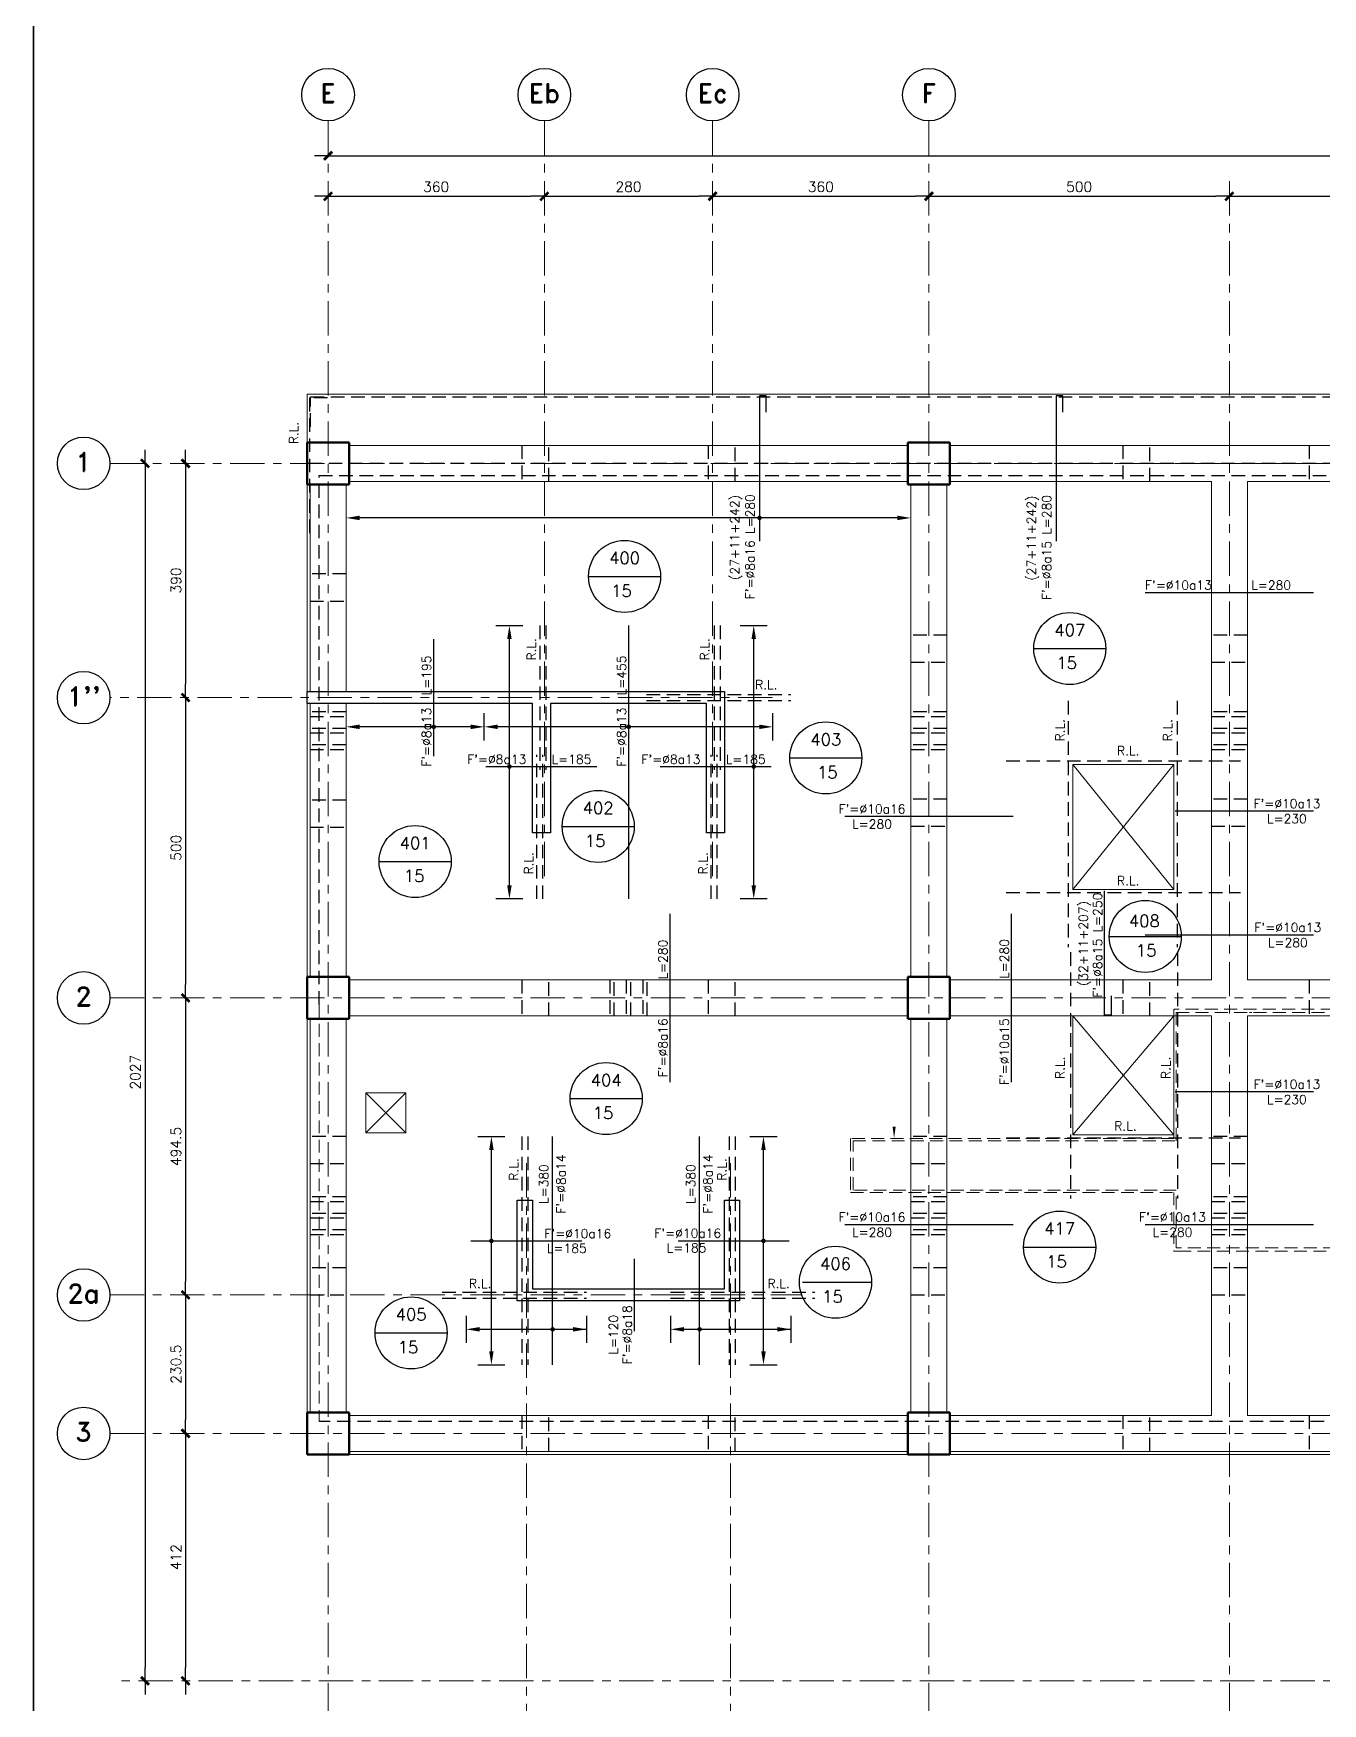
# Model space of a CAD drawing. Extents: x -4 to 6083, y -4 to 8618.
# Drawn here: x 0 to 2145, y 2169 to 4950 of the extents above; entities that cross this region are included whole.
import ezdxf
from ezdxf.enums import TextEntityAlignment as Align
from ezdxf.xclip import XClip

# ---------------------------------------------------------------- set-up
doc = ezdxf.new("R2010")
doc.units = 0
doc.header["$LTSCALE"] = 45
doc.header["$MEASUREMENT"] = 0
doc.header["$XCLIPFRAME"] = 0
for name, pattern in [('2017_67-103$0$DASHED', [0.75, 0.5, -0.25]), ('2017_67-103$0$Grid Line', [2.2225, 1.27, -0.3175, 0.3175, -0.3175]), ('2017_67-103$0$RLE-PROYECCION', [0.71438, 0.47625, -0.23813]), ('DASHED', [0.75, 0.5, -0.25])]:
    doc.linetypes.add(name, pattern=pattern)
doc.layers.get('0').update_dxf_attribs({"linetype": 'CONTINUOUS'})
for name, color, linetype in [('2017_67-103$0$RLA-COTAS', 2, 'CONTINUOUS'), ('2017_67-103$0$RLA-MURO INV DILATADO', 2, '2017_67-103$0$DASHED'), ('2017_67-103$0$TEXTOS1', 9, 'CONTINUOUS'), ('fe', 7, 'CONTINUOUS'), ('RLA-COTAS2', 1, 'CONTINUOUS'), ('RLA-FE', 7, 'CONTINUOUS'), ('RLA-FORMATO', 7, 'CONTINUOUS'), ('RLA-LOSAS', 3, 'CONTINUOUS'), ('RLA-TEXTOS-SM', 3, 'CONTINUOUS')]:
    doc.layers.add(name, color=color, linetype=linetype)
for name, color, linetype, lineweight in [('2017_67-103$0$RLE-EJE', 3, 'CONTINUOUS', 25), ('2017_67-103$0$RLE-EJES', 1, '2017_67-103$0$Grid Line', 9), ('2017_67-103$0$RLE-LOSA', 3, 'CONTINUOUS', 15), ('2017_67-103$0$RLE-MURO', 3, 'CONTINUOUS', 25), ('2017_67-103$0$RLE-PILAR', 3, 'CONTINUOUS', 50), ('2017_67-103$0$RLE-PROYECCION', 2, '2017_67-103$0$RLE-PROYECCION', 15), ('2017_67-103$0$RLE-VANOS', 1, 'CONTINUOUS', 15), ('2017_67-103$0$RLE-VIGA', 3, 'CONTINUOUS', 15)]:
    doc.layers.add(name, color=color, linetype=linetype, lineweight=lineweight)
doc.styles.add('2017_67-103$0$ROMAND', font='romand', dxfattribs={"height": 31.5})
doc.styles.add('2017_67-103$0$ROMANS', font='ROMANS.shx', dxfattribs={"height": 16.875})
doc.styles.add('ROMAND', font='romand', dxfattribs={"height": 31.5})
doc.styles.add('ROMANS0', font='romans.shx')
doc.dimstyles.new('2017_67-103$0$ING-75', dxfattribs={"dimscale": 75, "dimtxt": 0.27, "dimasz": 0.3, "dimexe": 0, "dimexo": 0, "dimgap": 0.1, "dimtad": 1, "dimdec": 1, "dimzin": 12, "dimdsep": 46, "dimtxsty": '2017_67-103$0$ROMANS', "dimblk": '2017_67-103$0$TICK1', "dimblk1": '2017_67-103$0$TICK1', "dimblk2": '2017_67-103$0$TICK1', "dimcen": 0.09, "dimclrd": 2, "dimclre": 1, "dimclrt": 3, "dimadec": 0, "dimazin": 0, "dimtfac": 1, "dimtdec": 0, "dimtix": 1, "dimtmove": 2, "dimatfit": 3, "dimldrblk": '2017_67-103$0$TICK1', "dimfxl": 0, "dimfxlon": 1, "dimtolj": 1, "dimtzin": 0, "dimarcsym": 0})

# ---------------------------------------------------------------- blocks, each defined once
blk = doc.blocks.new('2017_67-103$0$TICK1')
at = {"color": 2}
for points in [[(0, 0), (-1, 0)], [(0, 0), (1, 0)]]:
    blk.add_lwpolyline(points, dxfattribs=at)
at = {"color": 2, "const_width": 0.2}
blk.add_lwpolyline([(-0.3, -0.3), (0.3, 0.3)], dxfattribs=at)
blk = doc.blocks.new('*D26')
at = {"layer": '2017_67-103$0$RLA-COTAS', "color": 2, "lineweight": -2, "transparency": 16777216}
blk.add_line((512.8, 6791.3), (5467.8, 6791.3), dxfattribs=at)
at = {"layer": '2017_67-103$0$RLA-COTAS', "color": 2, "lineweight": -2, "transparency": 16777216, "xscale": 22.5, "yscale": 22.5, "zscale": 22.5, "rotation": 180}
blk.add_blockref('2017_67-103$0$TICK1', (490.3, 6791.3), dxfattribs=at)
at = {"layer": '2017_67-103$0$RLA-COTAS', "color": 2, "lineweight": -2, "transparency": 16777216, "xscale": 22.5, "yscale": 22.5, "zscale": 22.5}
blk.add_blockref('2017_67-103$0$TICK1', (5490.3, 6791.3), dxfattribs=at)
at = {"layer": '2017_67-103$0$RLA-COTAS', "color": 3, "transparency": 16777216, "insert": (2990.3, 6807.2), "char_height": 16.88, "attachment_point": 5, "style": '2017_67-103$0$ROMANS'}
blk.add_mtext('\\A1;5000', dxfattribs=at)
blk = doc.blocks.new('*D27')
at = {"layer": '2017_67-103$0$RLA-COTAS', "color": 2, "lineweight": -2, "transparency": 16777216}
blk.add_line((512.8, 6723.8), (827.8, 6723.8), dxfattribs=at)
at = {"layer": '2017_67-103$0$RLA-COTAS', "color": 2, "lineweight": -2, "transparency": 16777216, "xscale": 22.5, "yscale": 22.5, "zscale": 22.5, "rotation": 180}
blk.add_blockref('2017_67-103$0$TICK1', (490.3, 6723.8), dxfattribs=at)
at = {"layer": '2017_67-103$0$RLA-COTAS', "color": 2, "lineweight": -2, "transparency": 16777216, "xscale": 22.5, "yscale": 22.5, "zscale": 22.5}
blk.add_blockref('2017_67-103$0$TICK1', (850.3, 6723.8), dxfattribs=at)
at = {"layer": '2017_67-103$0$RLA-COTAS', "color": 3, "transparency": 16777216, "insert": (670.3, 6739.7), "char_height": 16.88, "attachment_point": 5, "style": '2017_67-103$0$ROMANS'}
blk.add_mtext('\\A1;360', dxfattribs=at)
blk = doc.blocks.new('*D28')
at = {"layer": '2017_67-103$0$RLA-COTAS', "color": 2, "lineweight": -2, "transparency": 16777216}
blk.add_line((872.8, 6723.8), (1107.8, 6723.8), dxfattribs=at)
at = {"layer": '2017_67-103$0$RLA-COTAS', "color": 2, "lineweight": -2, "transparency": 16777216, "xscale": 22.5, "yscale": 22.5, "zscale": 22.5, "rotation": 180}
blk.add_blockref('2017_67-103$0$TICK1', (850.3, 6723.8), dxfattribs=at)
at = {"layer": '2017_67-103$0$RLA-COTAS', "color": 2, "lineweight": -2, "transparency": 16777216, "xscale": 22.5, "yscale": 22.5, "zscale": 22.5}
blk.add_blockref('2017_67-103$0$TICK1', (1130.3, 6723.8), dxfattribs=at)
at = {"layer": '2017_67-103$0$RLA-COTAS', "color": 3, "transparency": 16777216, "insert": (990.3, 6739.7), "char_height": 16.88, "attachment_point": 5, "style": '2017_67-103$0$ROMANS'}
blk.add_mtext('\\A1;280', dxfattribs=at)
blk = doc.blocks.new('*D29')
at = {"layer": '2017_67-103$0$RLA-COTAS', "color": 2, "lineweight": -2, "transparency": 16777216}
blk.add_line((1152.8, 6723.8), (1467.8, 6723.8), dxfattribs=at)
at = {"layer": '2017_67-103$0$RLA-COTAS', "color": 2, "lineweight": -2, "transparency": 16777216, "xscale": 22.5, "yscale": 22.5, "zscale": 22.5, "rotation": 180}
blk.add_blockref('2017_67-103$0$TICK1', (1130.3, 6723.8), dxfattribs=at)
at = {"layer": '2017_67-103$0$RLA-COTAS', "color": 2, "lineweight": -2, "transparency": 16777216, "xscale": 22.5, "yscale": 22.5, "zscale": 22.5}
blk.add_blockref('2017_67-103$0$TICK1', (1490.3, 6723.8), dxfattribs=at)
at = {"layer": '2017_67-103$0$RLA-COTAS', "color": 3, "transparency": 16777216, "insert": (1310.3, 6739.7), "char_height": 16.88, "attachment_point": 5, "style": '2017_67-103$0$ROMANS'}
blk.add_mtext('\\A1;360', dxfattribs=at)
blk = doc.blocks.new('*D30')
at = {"layer": '2017_67-103$0$RLA-COTAS', "color": 2, "lineweight": -2, "transparency": 16777216}
blk.add_line((1512.8, 6723.8), (1967.8, 6723.8), dxfattribs=at)
at = {"layer": '2017_67-103$0$RLA-COTAS', "color": 2, "lineweight": -2, "transparency": 16777216, "xscale": 22.5, "yscale": 22.5, "zscale": 22.5, "rotation": 180}
blk.add_blockref('2017_67-103$0$TICK1', (1490.3, 6723.8), dxfattribs=at)
at = {"layer": '2017_67-103$0$RLA-COTAS', "color": 2, "lineweight": -2, "transparency": 16777216, "xscale": 22.5, "yscale": 22.5, "zscale": 22.5}
blk.add_blockref('2017_67-103$0$TICK1', (1990.3, 6723.8), dxfattribs=at)
at = {"layer": '2017_67-103$0$RLA-COTAS', "color": 3, "transparency": 16777216, "insert": (1740.3, 6739.7), "char_height": 16.88, "attachment_point": 5, "style": '2017_67-103$0$ROMANS'}
blk.add_mtext('\\A1;500', dxfattribs=at)
blk = doc.blocks.new('*D31')
at = {"layer": '2017_67-103$0$RLA-COTAS', "color": 2, "lineweight": -2, "transparency": 16777216}
blk.add_line((2012.8, 6723.8), (2467.8, 6723.8), dxfattribs=at)
at = {"layer": '2017_67-103$0$RLA-COTAS', "color": 2, "lineweight": -2, "transparency": 16777216, "xscale": 22.5, "yscale": 22.5, "zscale": 22.5, "rotation": 180}
blk.add_blockref('2017_67-103$0$TICK1', (1990.3, 6723.8), dxfattribs=at)
at = {"layer": '2017_67-103$0$RLA-COTAS', "color": 2, "lineweight": -2, "transparency": 16777216, "xscale": 22.5, "yscale": 22.5, "zscale": 22.5}
blk.add_blockref('2017_67-103$0$TICK1', (2490.3, 6723.8), dxfattribs=at)
at = {"layer": '2017_67-103$0$RLA-COTAS', "color": 3, "transparency": 16777216, "insert": (2240.3, 6739.7), "char_height": 16.88, "attachment_point": 5, "style": '2017_67-103$0$ROMANS'}
blk.add_mtext('\\A1;500', dxfattribs=at)
blk = doc.blocks.new('*D39')
at = {"layer": '2017_67-103$0$RLA-COTAS', "color": 2, "lineweight": -2, "transparency": 16777216}
blk.add_line((185.7, 6256.7), (185.7, 4274.7), dxfattribs=at)
at = {"layer": '2017_67-103$0$RLA-COTAS', "color": 2, "lineweight": -2, "transparency": 16777216, "xscale": 22.5, "yscale": 22.5, "zscale": 22.5}
for p, rotation in [((185.7, 6279.2), 90), ((185.7, 4252.2), 270)]:
    blk.add_blockref('2017_67-103$0$TICK1', p, dxfattribs=dict(at, rotation=rotation))
at = {"layer": '2017_67-103$0$RLA-COTAS', "color": 3, "transparency": 16777216, "insert": (169.7, 5265.7), "char_height": 16.88, "attachment_point": 5, "rotation": 90, "style": '2017_67-103$0$ROMANS'}
blk.add_mtext('\\A1;2027', dxfattribs=at)
blk = doc.blocks.new('*D40')
at = {"layer": '2017_67-103$0$RLA-COTAS', "color": 2, "lineweight": -2, "transparency": 16777216}
blk.add_line((253.2, 6256.7), (253.2, 5911.7), dxfattribs=at)
at = {"layer": '2017_67-103$0$RLA-COTAS', "color": 2, "lineweight": -2, "transparency": 16777216, "xscale": 22.5, "yscale": 22.5, "zscale": 22.5}
for p, rotation in [((253.2, 6279.2), 90), ((253.2, 5889.2), 270)]:
    blk.add_blockref('2017_67-103$0$TICK1', p, dxfattribs=dict(at, rotation=rotation))
at = {"layer": '2017_67-103$0$RLA-COTAS', "color": 3, "transparency": 16777216, "insert": (237.2, 6084.2), "char_height": 16.88, "attachment_point": 5, "rotation": 90, "style": '2017_67-103$0$ROMANS'}
blk.add_mtext('\\A1;390', dxfattribs=at)
blk = doc.blocks.new('*D41')
at = {"layer": '2017_67-103$0$RLA-COTAS', "color": 2, "lineweight": -2, "transparency": 16777216}
blk.add_line((253.2, 5866.7), (253.2, 5411.7), dxfattribs=at)
at = {"layer": '2017_67-103$0$RLA-COTAS', "color": 2, "lineweight": -2, "transparency": 16777216, "xscale": 22.5, "yscale": 22.5, "zscale": 22.5}
for p, rotation in [((253.2, 5889.2), 90), ((253.2, 5389.2), 270)]:
    blk.add_blockref('2017_67-103$0$TICK1', p, dxfattribs=dict(at, rotation=rotation))
at = {"layer": '2017_67-103$0$RLA-COTAS', "color": 3, "transparency": 16777216, "insert": (237.2, 5639.2), "char_height": 16.88, "attachment_point": 5, "rotation": 90, "style": '2017_67-103$0$ROMANS'}
blk.add_mtext('\\A1;500', dxfattribs=at)
blk = doc.blocks.new('*D42')
at = {"layer": '2017_67-103$0$RLA-COTAS', "color": 2, "lineweight": -2, "transparency": 16777216}
blk.add_line((253.2, 5366.7), (253.2, 4917.2), dxfattribs=at)
at = {"layer": '2017_67-103$0$RLA-COTAS', "color": 2, "lineweight": -2, "transparency": 16777216, "xscale": 22.5, "yscale": 22.5, "zscale": 22.5}
for p, rotation in [((253.2, 5389.2), 90), ((253.2, 4894.7), 270)]:
    blk.add_blockref('2017_67-103$0$TICK1', p, dxfattribs=dict(at, rotation=rotation))
at = {"layer": '2017_67-103$0$RLA-COTAS', "color": 3, "transparency": 16777216, "insert": (237.2, 5141.9), "char_height": 16.88, "attachment_point": 5, "rotation": 90, "style": '2017_67-103$0$ROMANS'}
blk.add_mtext('\\A1;494.5', dxfattribs=at)
blk = doc.blocks.new('*D43')
at = {"layer": '2017_67-103$0$RLA-COTAS', "color": 2, "lineweight": -2, "transparency": 16777216}
blk.add_line((253.2, 4872.2), (253.2, 4686.7), dxfattribs=at)
at = {"layer": '2017_67-103$0$RLA-COTAS', "color": 2, "lineweight": -2, "transparency": 16777216, "xscale": 22.5, "yscale": 22.5, "zscale": 22.5}
for p, rotation in [((253.2, 4894.7), 90), ((253.2, 4664.2), 270)]:
    blk.add_blockref('2017_67-103$0$TICK1', p, dxfattribs=dict(at, rotation=rotation))
at = {"layer": '2017_67-103$0$RLA-COTAS', "color": 3, "transparency": 16777216, "insert": (237.2, 4779.4), "char_height": 16.88, "attachment_point": 5, "rotation": 90, "style": '2017_67-103$0$ROMANS'}
blk.add_mtext('\\A1;230.5', dxfattribs=at)
blk = doc.blocks.new('*D44')
at = {"layer": '2017_67-103$0$RLA-COTAS', "color": 2, "lineweight": -2, "transparency": 16777216}
blk.add_line((253.2, 4641.7), (253.2, 4274.7), dxfattribs=at)
at = {"layer": '2017_67-103$0$RLA-COTAS', "color": 2, "lineweight": -2, "transparency": 16777216, "xscale": 22.5, "yscale": 22.5, "zscale": 22.5}
for p, rotation in [((253.2, 4664.2), 90), ((253.2, 4252.2), 270)]:
    blk.add_blockref('2017_67-103$0$TICK1', p, dxfattribs=dict(at, rotation=rotation))
at = {"layer": '2017_67-103$0$RLA-COTAS', "color": 3, "transparency": 16777216, "insert": (237.2, 4458.2), "char_height": 16.88, "attachment_point": 5, "rotation": 90, "style": '2017_67-103$0$ROMANS'}
blk.add_mtext('\\A1;412', dxfattribs=at)
blk = doc.blocks.new('2017_67-103')
at = {"layer": '2017_67-103$0$RLA-MURO INV DILATADO'}
for p, q in [((812.83, 6309.18), (812.83, 6249.18)), ((857.83, 6249.18), (857.83, 6309.18)), ((1122.83, 6309.18), (1122.83, 6249.18)), ((1167.83, 6249.18), (1167.83, 6309.18)), ((1812.83, 6309.18), (1812.83, 6249.18)), ((1857.83, 6249.18), (1857.83, 6309.18)), ((2122.83, 6309.18), (2122.83, 6249.18)), ((5475.33, 6279.18), (455.33, 6279.18)), ((475.33, 6259.18), (5455.33, 6259.18)), ((475.33, 5378.18), (475.33, 6259.18)), ((520.33, 6095.01), (460.33, 6095.01)), ((460.33, 6050.01), (520.33, 6050.01)), ((1520.33, 5993.34), (1460.33, 5993.34)), ((2020.33, 5993.34), (1960.33, 5993.34)), ((1460.33, 5948.34), (1520.33, 5948.34)), ((1960.33, 5948.34), (2020.33, 5948.34)), ((520.33, 5865.43), (460.33, 5865.43)), ((460.33, 5857.93), (520.33, 5857.93)), ((1520.33, 5865.43), (1460.33, 5865.43)), ((1460.33, 5857.93), (1520.33, 5857.93)), ((2020.33, 5865.43), (1960.33, 5865.43)), ((1960.33, 5857.93), (2020.33, 5857.93)), ((520.33, 5837.93), (460.33, 5837.93)), ((460.33, 5830.43), (520.33, 5830.43)), ((1520.33, 5837.93), (1460.33, 5837.93)), ((1460.33, 5830.43), (1520.33, 5830.43)), ((2020.33, 5837.93), (1960.33, 5837.93)), ((1960.33, 5830.43), (2020.33, 5830.43)), ((520.33, 5810.43), (460.33, 5810.43)), ((460.33, 5802.93), (520.33, 5802.93)), ((1520.33, 5810.43), (1460.33, 5810.43)), ((1460.33, 5802.93), (1520.33, 5802.93)), ((2020.33, 5810.43), (1960.33, 5810.43)), ((1960.33, 5802.93), (2020.33, 5802.93)), ((520.33, 5718.34), (460.33, 5718.34)), ((1520.33, 5720.01), (1460.33, 5720.01)), ((2020.33, 5720.01), (1960.33, 5720.01)), ((460.33, 5673.34), (520.33, 5673.34)), ((1460.33, 5675.01), (1520.33, 5675.01)), ((1960.33, 5675.01), (2020.33, 5675.01)), ((812.83, 5419.18), (812.83, 5359.18)), ((857.83, 5359.18), (857.83, 5419.18)), ((959.08, 5419.18), (959.08, 5359.18)), ((966.58, 5359.18), (966.58, 5419.18)), ((986.58, 5419.18), (986.58, 5359.18)), ((994.08, 5359.18), (994.08, 5419.18)), ((1014.08, 5419.18), (1014.08, 5359.18)), ((1021.58, 5359.18), (1021.58, 5419.18)), ((1122.83, 5419.18), (1122.83, 5359.18)), ((1167.83, 5359.18), (1167.83, 5419.18)), ((1812.83, 5419.18), (1812.83, 5359.18)), ((1857.83, 5359.18), (1857.83, 5419.18)), ((2122.83, 5419.18), (2122.83, 5359.18)), ((520.33, 5158.34), (460.33, 5158.34)), ((1520.33, 5158.34), (1460.33, 5158.34)), ((2020.33, 5158.34), (1960.33, 5158.34)), ((460.33, 5113.34), (520.33, 5113.34)), ((1460.33, 5113.34), (1520.33, 5113.34)), ((1960.33, 5113.34), (2020.33, 5113.34)), ((520.33, 5057.92), (460.33, 5057.92)), ((460.33, 5050.42), (520.33, 5050.42)), ((1520.33, 5057.92), (1460.33, 5057.92)), ((1460.33, 5050.42), (1520.33, 5050.42)), ((2020.33, 5057.92), (1960.33, 5057.92)), ((1960.33, 5050.42), (2020.33, 5050.42)), ((520.33, 5030.42), (460.33, 5030.42)), ((460.33, 5022.92), (520.33, 5022.92)), ((1520.33, 5030.42), (1460.33, 5030.42)), ((1460.33, 5022.92), (1520.33, 5022.92)), ((2020.33, 5030.42), (1960.33, 5030.42)), ((1960.33, 5022.92), (2020.33, 5022.92)), ((520.33, 5002.92), (460.33, 5002.92)), ((460.33, 4995.42), (520.33, 4995.42)), ((1520.33, 5002.92), (1460.33, 5002.92)), ((1460.33, 4995.42), (1520.33, 4995.42)), ((2020.33, 5002.92), (1960.33, 5002.92)), ((1960.33, 4995.42), (2020.33, 4995.42)), ((520.33, 4940), (460.33, 4940)), ((1520.33, 4940), (1460.33, 4940)), ((2020.33, 4940), (1960.33, 4940)), ((460.33, 4895), (520.33, 4895)), ((1460.33, 4895), (1520.33, 4895)), ((1960.33, 4895), (2020.33, 4895)), ((5455.33, 4684.18), (475.33, 4684.18)), ((812.83, 4694.18), (812.83, 4634.18)), ((857.83, 4634.18), (857.83, 4694.18)), ((1122.83, 4694.18), (1122.83, 4634.18)), ((1167.83, 4634.18), (1167.83, 4694.18)), ((1812.83, 4694.18), (1812.83, 4634.18)), ((1857.83, 4634.18), (1857.83, 4694.18)), ((2122.83, 4694.18), (2122.83, 4634.18))]:
    blk.add_line(p, q, dxfattribs=at)
at = {"layer": '2017_67-103$0$RLE-EJE'}
for centre in [(490.33, 6892.91), (850.33, 6892.91), (1130.33, 6892.91), (1490.33, 6892.91), (83.58, 6279.18), (83.58, 5889.16), (83.58, 5389.18), (83.58, 4894.66), (83.58, 4664.16)]:
    blk.add_circle(centre, 43.75, dxfattribs=at)
at = {"layer": '2017_67-103$0$RLE-EJES'}
for p, q in [((490.33, 6849.16), (490.33, 3767.16)), ((850.33, 6849.16), (850.33, 5582.32)), ((1130.33, 6849.16), (1130.33, 5582.32)), ((1490.33, 6849.16), (1490.33, 3767.16)), ((1990.33, 6749.18), (1990.33, 3879.18)), ((127.33, 6279.18), (5975.74, 6279.18)), ((1230.11, 5889.16), (127.33, 5889.16)), ((127.33, 5389.18), (5975.74, 5389.18)), ((820.33, 5113.91), (820.33, 3767.16)), ((1160.33, 5113.91), (1160.33, 3767.16)), ((127.33, 4894.66), (1279.14, 4894.66)), ((127.33, 4664.16), (5975.74, 4664.16)), ((3632.52, 4252.16), (132.52, 4252.16))]:
    blk.add_line(p, q, dxfattribs=at)
at = {"layer": '2017_67-103$0$RLE-LOSA'}
for p, q in [((455.33, 6394.16), (5020.33, 6394.16)), ((455.33, 6314.18), (455.33, 6394.16)), ((455.33, 5899.16), (455.33, 6244.18)), ((455.33, 5424.18), (455.33, 5879.16)), ((1898.03, 5777.66), (1729.73, 5777.66)), ((1729.73, 5569.96), (1729.73, 5777.66)), ((1898.03, 5569.96), (1898.03, 5777.66)), ((1729.73, 5569.96), (1898.03, 5569.96)), ((455.33, 4699.16), (455.33, 5354.18)), ((1729.73, 5359.18), (1729.73, 5161.46)), ((1898.03, 5161.46), (1898.03, 5359.18)), ((619.93, 5231.25), (553.41, 5231.25)), ((553.41, 5231.25), (553.41, 5164.82)), ((619.93, 5164.82), (619.93, 5231.25)), ((553.41, 5164.82), (619.93, 5164.82)), ((1729.73, 5161.46), (1898.03, 5161.46)), ((1455.33, 4629.16), (525.33, 4629.16)), ((2455.33, 4629.16), (1525.33, 4629.16))]:
    blk.add_line(p, q, dxfattribs=at)
at = {"layer": '2017_67-103$0$RLE-MURO'}
for p, q in [((455.33, 5899.16), (1150.33, 5899.16)), ((455.33, 5879.16), (455.33, 5899.16)), ((1150.33, 5899.16), (1150.33, 5664.16)), ((830.33, 5879.16), (455.33, 5879.16)), ((830.33, 5664.16), (830.33, 5879.16)), ((860.33, 5879.16), (860.33, 5664.16)), ((1120.33, 5879.16), (860.33, 5879.16)), ((1120.33, 5664.16), (1120.33, 5879.16)), ((860.33, 5664.16), (830.33, 5664.16)), ((1150.33, 5664.16), (1120.33, 5664.16)), ((805.33, 4884.66), (805.33, 5052.54)), ((805.33, 5052.54), (830.33, 5052.54)), ((830.33, 5052.54), (830.33, 4904.66)), ((1150.33, 4904.66), (1150.33, 5052.54)), ((1150.33, 5052.54), (1175.33, 5052.54)), ((1175.33, 5052.54), (1175.33, 4884.66)), ((830.33, 4904.66), (1150.33, 4904.66)), ((1175.33, 4884.66), (805.33, 4884.66))]:
    blk.add_line(p, q, dxfattribs=at)
at = {"layer": '2017_67-103$0$RLE-PILAR'}
for p, q in [((455.33, 6314.18), (525.33, 6314.18)), ((455.33, 6244.18), (455.33, 6314.18)), ((525.33, 6314.18), (525.33, 6244.18)), ((1455.33, 6314.18), (1525.33, 6314.18)), ((1455.33, 6244.18), (1455.33, 6314.18)), ((1525.33, 6314.18), (1525.33, 6244.18)), ((525.33, 6244.18), (455.33, 6244.18)), ((1525.33, 6244.18), (1455.33, 6244.18)), ((455.33, 5424.18), (525.33, 5424.18)), ((455.33, 5354.18), (455.33, 5424.18)), ((525.33, 5424.18), (525.33, 5354.18)), ((1455.33, 5424.18), (1525.33, 5424.18)), ((1455.33, 5354.18), (1455.33, 5424.18)), ((1525.33, 5424.18), (1525.33, 5354.18)), ((525.33, 5354.18), (455.33, 5354.18)), ((1525.33, 5354.18), (1455.33, 5354.18)), ((455.33, 4699.16), (525.33, 4699.16)), ((455.33, 4629.16), (455.33, 4699.16)), ((525.33, 4699.16), (525.33, 4629.16)), ((1455.33, 4699.16), (1525.33, 4699.16)), ((1455.33, 4629.16), (1455.33, 4699.16)), ((1525.33, 4699.16), (1525.33, 4629.16)), ((525.33, 4629.16), (455.33, 4629.16)), ((1525.33, 4629.16), (1455.33, 4629.16))]:
    blk.add_line(p, q, dxfattribs=at)
at = {"layer": '2017_67-103$0$RLE-PROYECCION'}
for p, q in [((475.33, 5378.18), (475.33, 4684.18)), ((2023.83, 5364.94), (2027.83, 5364.94)), ((2027.83, 4972.94), (2023.83, 4972.94))]:
    blk.add_line(p, q, dxfattribs=at)
for points in [[(1360.03, 5065.39), (1898.03, 5065.39), (1898.03, 4967.44), (1905.03, 4967.44), (1905.03, 4967.44), (2775.63, 4967.44), (2775.63, 4967.44), (2782.63, 4967.44), (2782.63, 5370.44), (2774.63, 5370.44), (2774.63, 5370.44), (1905.03, 5370.44), (1905.03, 5370.44), (1898.03, 5370.44), (1898.03, 5155.39), (1360.03, 5155.39), (1360.03, 5065.39)], [(1364.03, 5069.39), (1364.03, 5151.39), (1902.03, 5151.39), (1902.03, 5364.94), (2778.63, 5364.94), (2778.63, 4972.94), (1902.03, 4972.94), (1902.03, 5069.39), (1364.03, 5069.39)]]:
    blk.add_lwpolyline(points, dxfattribs=at)
at = {"layer": '2017_67-103$0$RLE-VANOS'}
for p, q in [((1729.73, 5569.96), (1898.03, 5777.66)), ((1729.73, 5777.66), (1898.03, 5569.96)), ((1898.03, 5359.18), (1729.73, 5161.46)), ((1729.73, 5359.18), (1898.03, 5161.46)), ((553.41, 5164.82), (619.93, 5231.25)), ((553.41, 5231.25), (619.84, 5164.82))]:
    blk.add_line(p, q, dxfattribs=at)
at = {"layer": '2017_67-103$0$RLE-VIGA'}
for p, q in [((525.33, 6309.18), (1455.33, 6309.18)), ((1525.33, 6309.18), (2455.33, 6309.18)), ((460.33, 6244.18), (460.33, 5899.16)), ((520.33, 6244.18), (520.33, 5899.16)), ((525.33, 6249.18), (1455.33, 6249.18)), ((1460.33, 6244.18), (1460.33, 5424.18)), ((1520.33, 6244.18), (1520.33, 5424.18)), ((1525.33, 6249.18), (1960.33, 6249.18)), ((1960.33, 6249.18), (1960.33, 5419.18)), ((2020.33, 6249.18), (2455.33, 6249.18)), ((2020.33, 6249.18), (2020.33, 5419.18)), ((460.33, 5879.16), (460.33, 5424.18)), ((520.33, 5879.16), (520.33, 5424.18)), ((525.33, 5419.18), (1455.33, 5419.18)), ((1525.33, 5419.18), (1960.33, 5419.18)), ((2020.33, 5419.18), (2455.33, 5419.18)), ((460.33, 5354.18), (460.33, 4699.16)), ((520.33, 5354.18), (520.33, 4699.16)), ((525.33, 5359.18), (1455.33, 5359.18)), ((1460.33, 5354.18), (1460.33, 4699.16)), ((1520.33, 5354.18), (1520.33, 4699.16)), ((1525.33, 5359.18), (1960.33, 5359.18)), ((1960.33, 5359.18), (1960.33, 4694.18)), ((2020.33, 5359.18), (2455.33, 5359.18)), ((2020.33, 5359.18), (2020.33, 4694.18)), ((525.33, 4694.18), (1455.33, 4694.18)), ((1525.33, 4694.18), (1960.33, 4694.18)), ((2020.33, 4694.18), (2455.33, 4694.18)), ((525.33, 4634.18), (1455.33, 4634.18)), ((1525.33, 4634.18), (2455.33, 4634.18))]:
    blk.add_line(p, q, dxfattribs=at)
at = {"layer": '2017_67-103$0$TEXTOS1', "color": 2}
blk.add_lwpolyline([(1432.37, 5155.39, 0, 5, 0), (1432.37, 5174.61, 5, 5, 0)], format="xyseb", dxfattribs=at)
at = {"layer": '2017_67-103$0$RLE-EJE', "color": 5, "char_height": 31.25, "width": 1, "attachment_point": 2, "line_spacing_factor": 0.941778, "style": '2017_67-103$0$ROMAND'}
for s, insert in [('E', (490.34, 6911.23)), ('Eb', (850.34, 6911.23)), ('Ec', (1130.34, 6911.23)), ('F', (1490.34, 6911.23)), ('1', (83.39, 6297.31)), ("1''", (83.77, 5907.27)), ('2', (83.39, 5407.31)), ('2a', (83.39, 4912.79)), ('3', (83.39, 4682.29))]:
    blk.add_mtext(s, dxfattribs=dict(at, insert=insert))
at = {"layer": '2017_67-103$0$RLA-COTAS'}
for base, p1, p2, picture, middle in [((5490.33, 6791.3), (490.33, 6798.8), (5490.33, 6798.8), '*D26', (2990.33, 6807.24)), ((850.33, 6723.8), (490.33, 6731.3), (850.33, 6731.3), '*D27', (670.33, 6739.74)), ((1130.33, 6723.8), (850.33, 6731.3), (1130.33, 6731.3), '*D28', (990.33, 6739.74)), ((1490.33, 6723.8), (1130.33, 6731.3), (1490.33, 6731.3), '*D29', (1310.33, 6739.74)), ((1990.33, 6723.8), (1490.33, 6731.3), (1990.33, 6731.3), '*D30', (1740.33, 6739.74)), ((2490.33, 6723.8), (1990.33, 6731.3), (2490.33, 6731.3), '*D31', (2240.33, 6739.74))]:
    dim = blk.add_linear_dim(base=base, p1=p1, p2=p2, dimstyle='2017_67-103$0$ING-75', override={"dimexe": 0, "dimexo": 0, "dimdec": 1, "dimfxl": 0, "dimfxlon": 1}, dxfattribs=at)
    dim.commit()
    dim.dimension.update_dxf_attribs({"geometry": picture, "text_midpoint": middle})
for base, p1, p2, picture, middle in [((185.65, 4252.16), (193.15, 6279.18), (193.15, 4252.16), '*D39', (169.72, 5265.67)), ((253.15, 5889.16), (260.65, 6279.18), (260.65, 5889.16), '*D40', (237.22, 6084.17)), ((253.15, 5389.18), (260.65, 5889.16), (260.65, 5389.18), '*D41', (237.22, 5639.17)), ((253.15, 4894.66), (260.65, 5389.18), (260.65, 4894.66), '*D42', (237.22, 5141.92)), ((253.15, 4664.16), (260.65, 4894.66), (260.65, 4664.16), '*D43', (237.22, 4779.41)), ((253.15, 4252.16), (260.65, 4664.16), (260.65, 4252.16), '*D44', (237.22, 4458.16))]:
    dim = blk.add_linear_dim(base=base, p1=p1, p2=p2, angle=90, dimstyle='2017_67-103$0$ING-75', override={"dimexe": 0, "dimexo": 0, "dimdec": 1, "dimfxl": 0, "dimfxlon": 1}, dxfattribs=at)
    dim.commit()
    dim.dimension.update_dxf_attribs({"geometry": picture, "text_midpoint": middle})

msp = doc.modelspace()

# ---------------------------------------------------------------- linework, layer by layer
at = {"layer": 'fe', "color": 1}
for p, q in [((750.33, 3772.9), (750.33, 3817.9)), ((1230.33, 3772.9), (1230.33, 3817.9))]:
    msp.add_line(p, q, dxfattribs=at)
at = {"layer": 'fe', "color": 4, "linetype": 'DASHED'}
for points in [[(489.33, 4343.04), (459.33, 4343.04), (459.33, 4113.04)], [(461.33, 4295.04), (461.33, 4345.04), (1411.33, 4345.04)], [(1301.33, 4345.04), (2301.33, 4345.04)], [(842.83, 3964.04), (842.83, 3724.04)], [(852.83, 3964.04), (852.83, 3724.04)], [(1132.83, 3964.04), (1132.83, 3724.04)], [(1142.83, 3964.04), (1142.83, 3724.04)], [(1020.33, 3849.04), (1260.33, 3849.04)], [(1020.33, 3839.04), (1260.33, 3839.04)], [(1721.94, 3838.68), (1721.94, 3428.68)], [(1903.31, 3838.68), (1903.31, 3428.68)], [(837.83, 3509.04), (837.83, 3749.04)], [(847.83, 3509.04), (847.83, 3749.04)], [(1127.83, 3509.04), (1127.83, 3749.04)], [(1137.83, 3509.04), (1137.83, 3749.04)], [(1618.88, 3738.93), (2008.88, 3738.93)], [(1618.88, 3519.84), (2008.88, 3519.84)], [(1726.11, 3420.2), (1726.11, 3010.2)], [(1904.08, 3420.2), (1904.08, 3010.2)], [(812.83, 3113.5), (812.83, 2733.5)], [(822.83, 3113.5), (822.83, 2733.5)], [(1157.83, 3113.5), (1157.83, 2733.5)], [(1167.83, 3113.5), (1167.83, 2733.5)], [(1618.88, 3111.34), (2008.88, 3111.34)], [(680.33, 2854.46), (920.33, 2854.46)], [(680.33, 2844.46), (920.33, 2844.46)], [(1060.33, 2854.46), (1300.33, 2854.46)], [(1060.33, 2844.46), (1300.33, 2844.46)]]:
    msp.add_lwpolyline(points, dxfattribs=at)
at = {"layer": 'fe', "color": 1}
for points in [[(1437.83, 4143.24), (542.83, 4143.24)], [(792.18, 3531.54), (792.18, 3941.54)], [(1198.75, 3531.54), (1198.75, 3941.54)], [(727.83, 3795.4), (530.12, 3795.4)], [(1207.83, 3795.4), (772.83, 3795.4)], [(762.18, 2756), (762.18, 3091)], [(1214.98, 2756), (1214.98, 3091)]]:
    msp.add_lwpolyline(points, dxfattribs=at)
at = {"layer": 'fe', "const_width": 3.75}
for points in [[(1206.43, 4143.24, 1), (1210.18, 4143.24, 1)], [(664.29, 3795.4, 1), (668.04, 3795.4, 1)], [(988.84, 3795.4, 1), (992.59, 3795.4, 1)], [(790.31, 3729.29, 1), (794.06, 3729.29, 1)], [(1196.87, 3729.29, 1), (1200.62, 3729.29, 1)], [(760.31, 2939.52, 1), (764.06, 2939.52, 1)], [(1213.11, 2939.52, 1), (1216.86, 2939.52, 1)], [(862.19, 2792.41, 1), (865.94, 2792.41, 1)], [(1106.78, 2792.41, 1), (1110.53, 2792.41, 1)]]:
    msp.add_lwpolyline(points, format="xyb", close=True, dxfattribs=at)
at = {"layer": 'fe', "color": 2}
for points in [[(542.83, 4139.49), (520.33, 4143.24), (542.83, 4146.99)], [(1437.83, 4139.49), (1460.33, 4143.24), (1437.83, 4146.99)], [(788.43, 3941.54), (792.18, 3964.04), (795.93, 3941.54)], [(1195, 3941.54), (1198.75, 3964.04), (1202.5, 3941.54)], [(542.83, 3791.65), (520.33, 3795.4), (542.83, 3799.15)], [(727.83, 3791.65), (750.33, 3795.4), (727.83, 3799.15)], [(772.83, 3791.65), (750.33, 3795.4), (772.83, 3799.15)], [(1207.83, 3791.65), (1230.33, 3795.4), (1207.83, 3799.15)], [(788.43, 3531.54), (792.18, 3509.04), (795.93, 3531.54)], [(1195, 3531.54), (1198.75, 3509.04), (1202.5, 3531.54)], [(758.43, 3091), (762.18, 3113.5), (765.93, 3091)], [(1211.23, 3091), (1214.98, 3113.5), (1218.73, 3091)], [(742.83, 2788.66), (720.33, 2792.41), (742.83, 2796.16)], [(897.83, 2788.66), (920.33, 2792.41), (897.83, 2796.16)], [(1082.83, 2788.66), (1060.33, 2792.41), (1082.83, 2796.16)], [(1237.83, 2788.66), (1260.33, 2792.41), (1237.83, 2796.16)], [(758.43, 2756), (762.18, 2733.5), (765.93, 2756)], [(1211.23, 2756), (1214.98, 2733.5), (1218.73, 2756)]]:
    msp.add_solid(points, dxfattribs=at)
at = {"layer": 'RLA-COTAS2'}
for p, q in [((769.68, 3964.04), (814.68, 3964.04)), ((1176.25, 3964.04), (1221.25, 3964.04)), ((814.68, 3509.04), (769.68, 3509.04)), ((1221.25, 3509.04), (1176.25, 3509.04)), ((739.68, 3113.5), (784.68, 3113.5)), ((1192.48, 3113.5), (1237.48, 3113.5)), ((720.33, 2814.91), (720.33, 2769.91)), ((920.33, 2814.91), (920.33, 2769.91)), ((1060.33, 2814.91), (1060.33, 2769.91)), ((1260.33, 2814.91), (1260.33, 2769.91)), ((742.83, 2792.41), (920.33, 2792.41)), ((1082.83, 2792.41), (1260.33, 2792.41)), ((739.68, 2733.5), (784.68, 2733.5)), ((1192.48, 2733.5), (1237.48, 2733.5))]:
    msp.add_line(p, q, dxfattribs=at)
at = {"layer": 'RLA-FE'}
for points in [[(1219.3, 4319.54), (1219.3, 4346.54), (1208.3, 4346.54), (1208.3, 4104.54)], [(1712.94, 4319.54), (1712.94, 4346.54), (1701.94, 4346.54), (1701.94, 4104.54)], [(1850.33, 4019.29), (2130.33, 4019.29)], [(990.71, 3509.04), (990.71, 3964.04)], [(666.16, 3746.54), (666.16, 3941.54)], [(752.83, 3729.29), (937.83, 3729.29)], [(1042.83, 3729.29), (1227.83, 3729.29)], [(1350.33, 3646.69), (1630.33, 3646.69)], [(1900.33, 3655.54), (2130.33, 3655.54)], [(1793.62, 3347.43), (1793.62, 3315.43), (1782.62, 3315.43), (1782.62, 3522.43)], [(1059.5, 3204.05), (1059.5, 3484.05)], [(1627.69, 3204.05), (1627.69, 3484.05)], [(1850.33, 3449.38), (2130.33, 3449.38)], [(1900.33, 3188.13), (2130.33, 3188.13)], [(864.06, 2733.5), (864.06, 3113.5)], [(1108.62, 2733.5), (1108.62, 3113.5)], [(1350.33, 2967.12), (1630.33, 2967.12)], [(1850.33, 2967.12), (2130.33, 2967.12)], [(727.83, 2939.52), (912.83, 2939.52)], [(1072.83, 2939.52), (1257.83, 2939.52)], [(1000.13, 2789.54), (1000.13, 2909.54)]]:
    msp.add_lwpolyline(points, dxfattribs=at)
at = {"layer": 'RLA-FORMATO', "color": 6, "linetype": 'Continuous'}
for p, q in [((0, 8617.5), (0, 0)), ((0, 0), (0, 7890))]:
    msp.add_line(p, q, dxfattribs=at)
at = {"layer": 'RLA-LOSAS'}
for p, q in [((923.77, 4045.78), (1043.77, 4045.78)), ((1664.7, 3925.78), (1784.7, 3925.78)), ((1258.65, 3743.62), (1378.65, 3743.62)), ((879.91, 3629.58), (999.91, 3629.58)), ((575.25, 3571.15), (695.25, 3571.15)), ((1790.35, 3446.47), (1910.35, 3446.47)), ((893.16, 3176.47), (1013.16, 3176.47)), ((1647.8, 2929.26), (1767.8, 2929.26)), ((1279.87, 2870.74), (1394.87, 2870.74)), ((568.49, 2786.38), (688.49, 2786.38))]:
    msp.add_line(p, q, dxfattribs=at)
for centre in [(983.77, 4045.78), (1724.7, 3925.78), (1318.65, 3743.62), (939.91, 3629.58), (635.25, 3571.15), (1850.35, 3446.47), (953.16, 3176.47), (1707.8, 2929.26), (1334.87, 2870.74), (628.49, 2786.38)]:
    msp.add_circle(centre, 60, dxfattribs=at)

# ---------------------------------------------------------------- block references
ref = msp.add_blockref('2017_67-103', (0, -2045.12))
XClip(ref).set_block_clipping_path([(27.5284145056, 3630.3209667757), (6081.5958250529, 6958.7972642945)])

# ---------------------------------------------------------------- texts
at = {"layer": 'fe', "color": 4, "linetype": 'DASHED', "style": 'ROMANS0'}
for rotation, p in [(90.0002, (440.49, 4284.59)), (90, (836.28, 3924.46)), (90, (1124.49, 3924.46)), (90, (1715.81, 3789.65)), (90, (1894.97, 3789.65)), (90, (831.72, 3568.16)), (90, (1122.04, 3568.16)), (90, (1715.81, 3227.72)), (90, (1892.06, 3227.72)), (90, (806.84, 3058.39)), (90, (1153.2, 3058.39))]:
    msp.add_text('R.L.', height=15, rotation=rotation, dxfattribs=at).set_placement(p, align=Align.CENTER)
for p in [(1219.69, 3858.09), (1821.97, 3747.98), (1821.97, 3531.74), (1817.31, 3123.37), (743.46, 2861.04), (1240.23, 2861.04)]:
    msp.add_text('R.L.', height=15, dxfattribs=at).set_placement(p, align=Align.CENTER)
at = {"layer": 'RLA-LOSAS', "char_height": 20, "width": 1, "attachment_point": 2, "line_spacing_factor": 0.941778, "style": 'ROMAND'}
for s, insert in [('400', (983.83, 4086.57)), ('15', (978.7, 4031.83)), ('407', (1724.76, 3966.57)), ('15', (1719.64, 3911.83)), ('403', (1318.71, 3784.41)), ('15', (1321.19, 3729.67)), ('402', (939.97, 3670.37)), ('15', (934.85, 3615.63)), ('401', (635.31, 3611.94)), ('15', (633.66, 3557.2)), ('408', (1848.87, 3482.22)), ('15', (1851.86, 3433.18)), ('404', (953.22, 3217.26)), ('15', (948.09, 3162.53)), ('417', (1707.86, 2970.05)), ('406', (1334.93, 2911.53)), ('15', (1702.74, 2915.31)), ('15', (1329.8, 2856.79)), ('405', (628.55, 2827.17)), ('15', (623.43, 2772.43))]:
    msp.add_mtext(s, dxfattribs=dict(at, insert=insert))
at = {"layer": 'RLA-TEXTOS-SM', "style": 'ROMANS0'}
for s, p in [('(27+11+242)', (1179.13, 4039.98)), ("F'=%%C8a16 L=280", (1204.6, 4007.81)), ('(27+11+242)', (1672.77, 4038.88)), ("F'=%%C8a15 L=280", (1698.24, 4006.47)), ("F'=%%C8a15 L=250", (1782.86, 3344.37)), ('(32+11+207)', (1759.18, 3363.92))]:
    msp.add_text(s, height=15, rotation=90, dxfattribs=at).set_placement(p, align=Align.BOTTOM_LEFT)
for s, p in [("F'=%%C10a13     L=280", (1971.43, 4019.29)), ("F'=%%C8a13   L=185", (825.17, 3729.29)), ("F'=%%C8a13   L=185", (1115.17, 3729.29)), ("F'=%%C10a13", (2086.02, 3655.54)), ("F'=%%C10a16", (1395.63, 3646.69)), ('L=230', (2086.02, 3630.38)), ('L=280', (1395.63, 3621.52)), ("F'=%%C10a13", (2087.54, 3449.38)), ('L=280', (2087.54, 3424.22)), ("F'=%%C10a13", (2086.02, 3188.13)), ('L=230', (2086.02, 3162.97)), ("F'=%%C10a16", (1395.63, 2967.12)), ("F'=%%C10a13", (1895.63, 2967.12)), ("F'=%%C10a16", (905.92, 2939.77)), ("F'=%%C10a16", (1088.96, 2940.41)), ('L=280', (1395.63, 2941.95)), ('L=280', (1895.63, 2941.95)), ('L=185', (887.66, 2915.25)), ('L=185', (1086.93, 2915.9))]:
    msp.add_text(s, height=15, dxfattribs=at).set_placement(p, align=Align.BOTTOM_CENTER)
for s, p in [("F'=%%C8a13  L=195", (666.16, 3821.54)), ("F'=%%C8a13  L=455", (990.71, 3821.54)), ("F'=%%C8a16     L=280", (1059.5, 3326.48)), ("F'=%%C10a15     L=280", (1627.69, 3320.55)), ('L=380', (861.41, 3034.17)), ("F'=%%C8a14", (890.07, 3034.17)), ('L=380', (1105.97, 3034.17)), ("F'=%%C8a14", (1134.63, 3034.17)), ('L=120', (977.34, 2783.38)), ("F'=%%C8a18", (1000.13, 2783.38))]:
    msp.add_text(s, height=15, rotation=90, dxfattribs=at).set_placement(p, align=Align.BOTTOM_CENTER)

doc.saveas('drawing.dxf')
